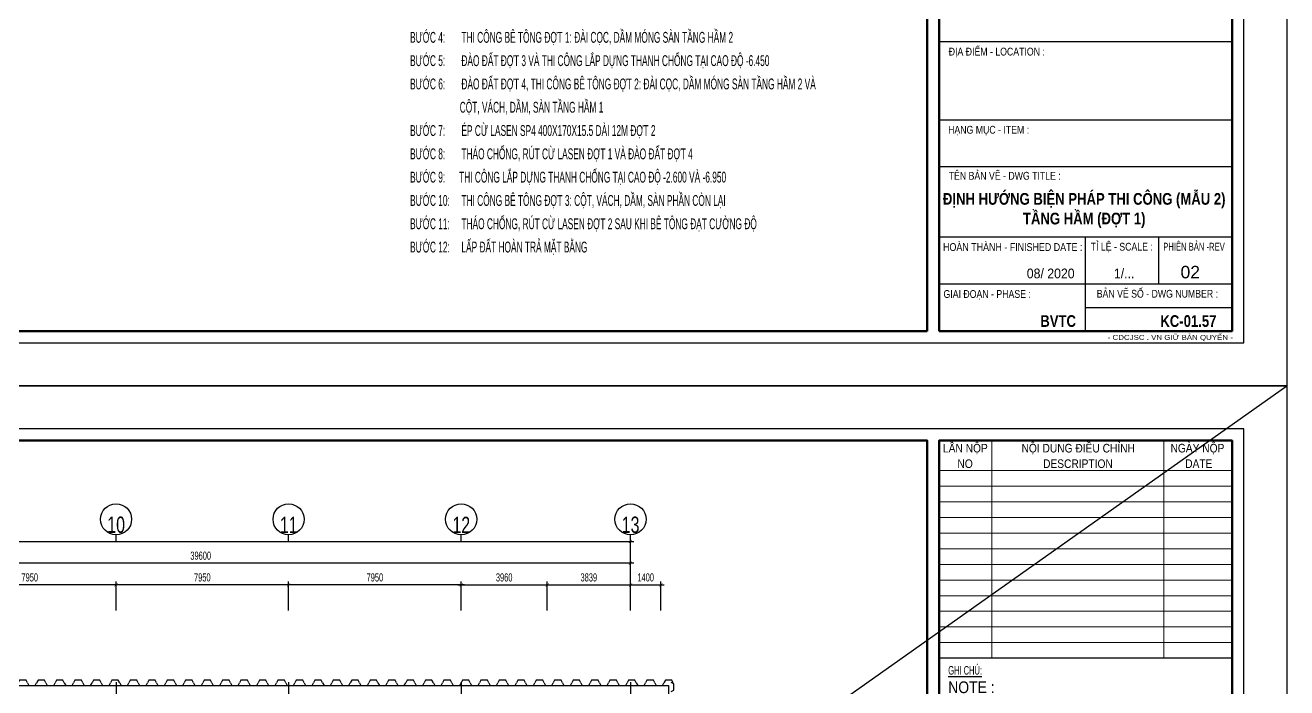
# Model space of a CAD drawing. Extents: x 71 to 3057337, y -14 to 345257.
# Drawn here: x 2999221 to 3057337, y 224436 to 254940 of the extents above; entities that cross this region are included whole.
import ezdxf
from ezdxf.enums import TextEntityAlignment as Align

# ---------------------------------------------------------------- set-up
doc = ezdxf.new("R2010")
doc.units = 0
doc.header["$LTSCALE"] = 1000
doc.header["$MEASUREMENT"] = 0
doc.header["$PDMODE"] = 3
doc.linetypes.add('CENTER2', pattern=[1.125, 0.75, -0.125, 0.125, -0.125])
doc.layers.get('0').update_dxf_attribs({"linetype": 'CONTINUOUS'})
doc.layers.get('Defpoints').update_dxf_attribs({"linetype": 'CONTINUOUS'})
for name, color, linetype in [('03BORDER', 3, 'CONTINUOUS'), ('12CHI', 1, 'CONTINUOUS'), ('CDC -TEXT KHUNG', 7, 'CONTINUOUS'), ('CDC-KHUNGTEN', 7, 'CONTINUOUS'), ('CDC.01.AXIS', 160, 'CENTER2'), ('CDC.02.DIM', 1, 'CONTINUOUS'), ('CDC.05.STEEL', 4, 'CONTINUOUS'), ('CDC.06.TEXT', 2, 'CONTINUOUS'), ('CDC.16.BIGTEXT', 6, 'CONTINUOUS')]:
    doc.layers.add(name, color=color, linetype=linetype)
doc.layers.add('KCS_Plotter', color=11, linetype='CONTINUOUS', plot=False)
doc.styles.add('ARIAL', font='arial.ttf', dxfattribs={"width": 0.6})
doc.styles.add('Arial_4', font='arial.ttf', dxfattribs={"width": 0.75, "height": 3})
doc.styles.add('Arial_B_3', font='arialbd.ttf', dxfattribs={"width": 0.75, "height": 3})
doc.styles.add('KT CDC', font='arial.ttf', dxfattribs={"width": 0.85, "height": 200})
doc.dimstyles.new('D150', dxfattribs={"dimscale": 150, "dimtxt": 2.5, "dimasz": 1, "dimexe": 1, "dimexo": 0, "dimgap": 1, "dimtad": 1, "dimdec": 0, "dimdsep": 46, "dimtxsty": 'ARIAL', "dimblk": 'ARCHTICK', "dimcen": 1, "dimdle": 1, "dimclrd": 1, "dimclre": 1, "dimclrt": 2, "dimadec": 0, "dimazin": 0, "dimtfac": 0.00072, "dimtdec": 0, "dimtix": 1, "dimtmove": 2, "dimatfit": 3, "dimldrblk": 'ARCHTICK', "dimfxl": 1, "dimtolj": 1, "dimlwd": -1, "dimlwe": -1, "dimarcsym": 0})

# ---------------------------------------------------------------- blocks, each defined once
blk = doc.blocks.new('_ARCHTICK')
at = {"color": 0, "linetype": 'ByBlock', "const_width": 0.15}
blk.add_lwpolyline([(-0.5, -0.5), (0.5, 0.5)], dxfattribs=at)
blk = doc.blocks.new('*D73')
at = {"layer": 'CDC.02.DIM', "color": 1, "transparency": 16777216}
for p, q in [((3019454, 229173), (3011204, 229173)), ((3011354, 228000), (3011354, 229323)), ((3019304, 228000), (3019304, 229323))]:
    blk.add_line(p, q, dxfattribs=at)
at = {"layer": 'Defpoints', "color": 0, "transparency": 16777216}
for p in [(3011354, 229173), (3011354, 228000), (3019304, 228000)]:
    blk.add_point(p, dxfattribs=at)
at = {"layer": 'CDC.02.DIM', "color": 1, "transparency": 16777216, "xscale": 150, "yscale": 150, "zscale": 150, "rotation": 180}
blk.add_blockref('_ARCHTICK', (3011354, 229173), dxfattribs=at)
at = {"layer": 'CDC.02.DIM', "color": 1, "transparency": 16777216, "xscale": 150, "yscale": 150, "zscale": 150}
blk.add_blockref('_ARCHTICK', (3019304, 229173), dxfattribs=at)
at = {"layer": 'CDC.02.DIM', "color": 2, "transparency": 16777216, "insert": (3015329, 229515), "char_height": 375, "attachment_point": 5, "style": 'ARIAL'}
blk.add_mtext('\\A1;7950', dxfattribs=at)
blk = doc.blocks.new('*D74')
at = {"layer": 'CDC.02.DIM', "color": 1, "transparency": 16777216}
for p, q in [((3011504, 229173), (3003254, 229173)), ((3003404, 228000), (3003404, 229323)), ((3011354, 228000), (3011354, 229323))]:
    blk.add_line(p, q, dxfattribs=at)
at = {"layer": 'Defpoints', "color": 0, "transparency": 16777216}
for p in [(3003404, 229173), (3003404, 228000), (3011354, 228000)]:
    blk.add_point(p, dxfattribs=at)
at = {"layer": 'CDC.02.DIM', "color": 1, "transparency": 16777216, "xscale": 150, "yscale": 150, "zscale": 150, "rotation": 180}
blk.add_blockref('_ARCHTICK', (3003404, 229173), dxfattribs=at)
at = {"layer": 'CDC.02.DIM', "color": 1, "transparency": 16777216, "xscale": 150, "yscale": 150, "zscale": 150}
blk.add_blockref('_ARCHTICK', (3011354, 229173), dxfattribs=at)
at = {"layer": 'CDC.02.DIM', "color": 2, "transparency": 16777216, "insert": (3007379, 229515), "char_height": 375, "attachment_point": 5, "style": 'ARIAL'}
blk.add_mtext('\\A1;7950', dxfattribs=at)
blk = doc.blocks.new('*D75')
at = {"layer": 'CDC.02.DIM', "color": 1, "transparency": 16777216}
for p, q in [((3003554, 229173), (2995304, 229173)), ((2995454, 228000), (2995454, 229323)), ((3003404, 228000), (3003404, 229323))]:
    blk.add_line(p, q, dxfattribs=at)
at = {"layer": 'Defpoints', "color": 0, "transparency": 16777216}
for p in [(2995454, 229173), (2995454, 228000), (3003404, 228000)]:
    blk.add_point(p, dxfattribs=at)
at = {"layer": 'CDC.02.DIM', "color": 1, "transparency": 16777216, "xscale": 150, "yscale": 150, "zscale": 150, "rotation": 180}
blk.add_blockref('_ARCHTICK', (2995454, 229173), dxfattribs=at)
at = {"layer": 'CDC.02.DIM', "color": 1, "transparency": 16777216, "xscale": 150, "yscale": 150, "zscale": 150}
blk.add_blockref('_ARCHTICK', (3003404, 229173), dxfattribs=at)
at = {"layer": 'CDC.02.DIM', "color": 2, "transparency": 16777216, "insert": (2999429, 229515), "char_height": 375, "attachment_point": 5, "style": 'ARIAL'}
blk.add_mtext('\\A1;7950', dxfattribs=at)
blk = doc.blocks.new('*D77')
at = {"layer": 'CDC.02.DIM', "color": 1, "transparency": 16777216}
for p, q in [((3027254, 230173), (2987354, 230173)), ((2987504, 228000), (2987504, 230323)), ((3027104, 228000), (3027104, 230323))]:
    blk.add_line(p, q, dxfattribs=at)
at = {"layer": 'Defpoints', "color": 0, "transparency": 16777216}
for p in [(2987504, 230173), (2987504, 228000), (3027104, 228000)]:
    blk.add_point(p, dxfattribs=at)
at = {"layer": 'CDC.02.DIM', "color": 1, "transparency": 16777216, "xscale": 150, "yscale": 150, "zscale": 150, "rotation": 180}
blk.add_blockref('_ARCHTICK', (2987504, 230173), dxfattribs=at)
at = {"layer": 'CDC.02.DIM', "color": 1, "transparency": 16777216, "xscale": 150, "yscale": 150, "zscale": 150}
blk.add_blockref('_ARCHTICK', (3027104, 230173), dxfattribs=at)
at = {"layer": 'CDC.02.DIM', "color": 2, "transparency": 16777216, "insert": (3007304, 230515), "char_height": 375, "attachment_point": 5, "style": 'ARIAL'}
blk.add_mtext('\\A1;39600', dxfattribs=at)
blk = doc.blocks.new('*D79')
at = {"layer": 'CDC.02.DIM', "color": 1, "transparency": 16777216}
for p, q in [((2923174, 228000), (2923174, 231323)), ((3027104, 228000), (3027104, 231323)), ((2923024, 231173), (3027254, 231173))]:
    blk.add_line(p, q, dxfattribs=at)
at = {"layer": 'Defpoints', "color": 0, "transparency": 16777216}
for p in [(3027104, 231173), (2923174, 228000), (3027104, 228000)]:
    blk.add_point(p, dxfattribs=at)
at = {"layer": 'CDC.02.DIM', "color": 1, "transparency": 16777216, "xscale": 150, "yscale": 150, "zscale": 150, "rotation": 180}
blk.add_blockref('_ARCHTICK', (2923174, 231173), dxfattribs=at)
at = {"layer": 'CDC.02.DIM', "color": 1, "transparency": 16777216, "xscale": 150, "yscale": 150, "zscale": 150}
blk.add_blockref('_ARCHTICK', (3027104, 231173), dxfattribs=at)
at = {"layer": 'CDC.02.DIM', "color": 2, "transparency": 16777216, "insert": (2975139, 231515), "char_height": 375, "attachment_point": 5, "style": 'ARIAL'}
blk.add_mtext('\\A1;103930', dxfattribs=at)
blk = doc.blocks.new('*D88')
at = {"layer": 'CDC.02.DIM', "color": 1, "transparency": 16777216}
for p, q in [((3019154, 229173), (3023415, 229173)), ((3019304, 228000), (3019304, 229323)), ((3023265, 228000), (3023265, 229323))]:
    blk.add_line(p, q, dxfattribs=at)
at = {"layer": 'Defpoints', "color": 0, "transparency": 16777216}
for p in [(3023265, 229173), (3019304, 228000), (3023265, 228000)]:
    blk.add_point(p, dxfattribs=at)
at = {"layer": 'CDC.02.DIM', "color": 1, "transparency": 16777216, "xscale": 150, "yscale": 150, "zscale": 150, "rotation": 180}
blk.add_blockref('_ARCHTICK', (3019304, 229173), dxfattribs=at)
at = {"layer": 'CDC.02.DIM', "color": 1, "transparency": 16777216, "xscale": 150, "yscale": 150, "zscale": 150}
blk.add_blockref('_ARCHTICK', (3023265, 229173), dxfattribs=at)
at = {"layer": 'CDC.02.DIM', "color": 2, "transparency": 16777216, "insert": (3021285, 229515), "char_height": 375, "attachment_point": 5, "style": 'ARIAL'}
blk.add_mtext('\\A1;3960', dxfattribs=at)
blk = doc.blocks.new('*D89')
at = {"layer": 'CDC.02.DIM', "color": 1, "transparency": 16777216}
for p, q in [((3023115, 229173), (3027254, 229173)), ((3023265, 228000), (3023265, 229323)), ((3027104, 228000), (3027104, 229323))]:
    blk.add_line(p, q, dxfattribs=at)
at = {"layer": 'Defpoints', "color": 0, "transparency": 16777216}
for p in [(3027104, 229173), (3023265, 228000), (3027104, 228000)]:
    blk.add_point(p, dxfattribs=at)
at = {"layer": 'CDC.02.DIM', "color": 1, "transparency": 16777216, "xscale": 150, "yscale": 150, "zscale": 150, "rotation": 180}
blk.add_blockref('_ARCHTICK', (3023265, 229173), dxfattribs=at)
at = {"layer": 'CDC.02.DIM', "color": 1, "transparency": 16777216, "xscale": 150, "yscale": 150, "zscale": 150}
blk.add_blockref('_ARCHTICK', (3027104, 229173), dxfattribs=at)
at = {"layer": 'CDC.02.DIM', "color": 2, "transparency": 16777216, "insert": (3025184, 229515), "char_height": 375, "attachment_point": 5, "style": 'ARIAL'}
blk.add_mtext('\\A1;3839', dxfattribs=at)
blk = doc.blocks.new('*D228')
at = {"layer": 'CDC.02.DIM', "color": 1, "transparency": 16777216}
for p, q in [((3026954, 229173), (3028654, 229173)), ((3027104, 228000), (3027104, 229323)), ((3028504, 228000), (3028504, 229323))]:
    blk.add_line(p, q, dxfattribs=at)
at = {"layer": 'Defpoints', "color": 0, "transparency": 16777216}
for p in [(3028504, 229173), (3027104, 228000), (3028504, 228000)]:
    blk.add_point(p, dxfattribs=at)
at = {"layer": 'CDC.02.DIM', "color": 1, "transparency": 16777216, "xscale": 150, "yscale": 150, "zscale": 150, "rotation": 180}
blk.add_blockref('_ARCHTICK', (3027104, 229173), dxfattribs=at)
at = {"layer": 'CDC.02.DIM', "color": 1, "transparency": 16777216, "xscale": 150, "yscale": 150, "zscale": 150}
blk.add_blockref('_ARCHTICK', (3028504, 229173), dxfattribs=at)
at = {"layer": 'CDC.02.DIM', "color": 2, "transparency": 16777216, "insert": (3027804, 229515), "char_height": 375, "attachment_point": 5, "style": 'ARIAL'}
blk.add_mtext('\\A1;1400', dxfattribs=at)
blk = doc.blocks.new('7.95M')
at = {"layer": 'CDC.01.AXIS', "ltscale": 2}
for p, q in [((1492592, -61938), (1492592, -120474)), ((1500542, -61938), (1500542, -120474)), ((1508492, -61938), (1508492, -120474)), ((1516292, -61938), (1516292, -120474))]:
    blk.add_line(p, q, dxfattribs=at)
blk = doc.blocks.new('KHUNG TEN')
at = {"layer": 'CDC-KHUNGTEN', "color": 8, "lineweight": 9}
for p, q in [((76550, 58000), (76550, 52433)), ((80950, 58000), (80950, 52433)), ((82700, 57233), (75200, 57233)), ((82700, 56833), (75200, 56833)), ((82700, 56433), (75200, 56433)), ((82700, 56033), (75200, 56033)), ((82700, 55633), (75200, 55633)), ((82700, 55233), (75200, 55233)), ((82700, 54833), (75200, 54833)), ((82700, 54433), (75200, 54433)), ((82700, 54033), (75200, 54033)), ((82700, 53633), (75200, 53633)), ((82700, 53233), (75200, 53233)), ((82700, 52833), (75200, 52833))]:
    blk.add_line(p, q, dxfattribs=at)
at = {"layer": 'CDC-KHUNGTEN', "color": 6, "lineweight": 25}
for p, q in [((82700, 52433), (75200, 52433)), ((82700, 8800), (75200, 8800)), ((82700, 6800), (75200, 6800)), ((82700, 5600), (75200, 5600)), ((82700, 3800), (75200, 3800)), ((78950, 1400), (78950, 3800)), ((80825, 2600), (80825, 3800)), ((82700, 2600), (75200, 2600)), ((78950, 2000), (82700, 2000))]:
    blk.add_line(p, q, dxfattribs=at)
at = {"layer": 'CDC-KHUNGTEN', "color": 8}
blk.add_lwpolyline([(75096, 1100), (83000, 1100), (83000, 58300), (3000, 58300), (3000, 1100), (75096, 1100)], dxfattribs=at)
at = {"layer": 'CDC-KHUNGTEN', "color": 255, "lineweight": 60}
blk.add_lwpolyline([(74900, 1400), (74900, 58000), (3300, 58000), (3300, 1400), (74900, 1400)], close=True, dxfattribs=at)
blk.add_lwpolyline([(75200, 1400), (82700, 1400), (82700, 58000), (75200, 58000), (75200, 1400)], dxfattribs=at)
at = {"layer": 'Defpoints', "color": 1, "ltscale": 0.2}
blk.add_lwpolyline([(0, 0), (0, 59400), (84100, 59400), (84100, 0), (0, 0)], close=True, dxfattribs=at)
at = {"layer": 'CDC -TEXT KHUNG', "color": 7, "style": 'KT CDC', "width": 0.85}
for s, p in [('NO', (75672, 57299)), ('DESCRIPTION', (77863, 57299)), ('DATE', (81501, 57299))]:
    blk.add_text(s, height=220, dxfattribs=at).set_placement(p)
at = {"layer": 'CDC -TEXT KHUNG', "color": 7, "style": 'Arial_B_3', "width": 0.8}
blk.add_text('BVTC', height=300, dxfattribs=at).set_placement((78705, 1508), align=Align.RIGHT)
at = {"layer": 'CDC -TEXT KHUNG', "color": 6, "style": 'KT CDC', "width": 1.15}
blk.add_text('- CDCJSC . VN GIỮ BẢN QUYỂN -', height=125.69, dxfattribs=at).set_placement((79519, 1177))
at = {"layer": 'CDC -TEXT KHUNG', "char_height": 220, "attachment_point": 2, "line_spacing_factor": 0.941778, "style": 'KT CDC'}
for s, insert, width in [('LẦN NỘP', (75875, 57916), 1464.22), ('NỘI DUNG ĐIỀU CHỈNH', (78763, 57916), 3699.71), ('NGÀY NỘP', (81814, 57916), 1755.59)]:
    blk.add_mtext(s, dxfattribs=dict(at, insert=insert, width=width))
at = {"layer": 'CDC-KHUNGTEN', "color": 7, "style": 'Arial_4', "width": 0.85}
blk.add_text('NOTE :', height=300, dxfattribs=at).set_placement((75436, 51540))
at = {"layer": 'CDC-KHUNGTEN', "color": 6, "style": 'ARIAL'}
for s, width, p in [('ĐỊA ĐIỂM - LOCATION :', 0.8, (75449, 8450)), ('HẠNG MỤC - ITEM : ', 0.8, (75433, 6450)), ('TÊN BẢN VẼ - DWG TITLE :', 0.8, (75448, 5273)), ('TỈ LỆ - SCALE :', 0.8, (79082, 3459)), ('PHIÊN BẢN -REV', 0.7, (80938, 3459)), ('GIAI ĐOẠN - PHASE :', 0.8, (75315, 2250)), ('BẢN VẼ SỐ - DWG NUMBER :', 0.8, (79236, 2256))]:
    blk.add_text(s, height=200, dxfattribs=dict(at, width=width)).set_placement(p)
at = {"layer": 'CDC-KHUNGTEN', "color": 6, "style": 'ARIAL', "width": 0.814645}
blk.add_text('HOÀN THÀNH - FINISHED DATE :', height=200, dxfattribs=at).set_placement((75304, 3450), (78870, 3450), align=Align.FIT)
at = {"layer": 'CDC-KHUNGTEN', "color": 7, "style": 'ARIAL', "width": 0.9}
for s, p in [('08/ 2020', (78670, 2750)), ('1/...', (80200, 2750))]:
    blk.add_text(s, height=250, dxfattribs=at).set_placement(p, align=Align.RIGHT)
at = {"layer": 'CDC-KHUNGTEN', "color": 7, "style": 'KT CDC'}
blk.add_text('02', height=320, dxfattribs=at).set_placement((81879, 2750), align=Align.RIGHT)
at = {"layer": 'CDC-KHUNGTEN', "color": 6, "insert": (75436, 52233), "char_height": 220, "width": 1881.96, "attachment_point": 1, "style": 'ARIAL'}
blk.add_mtext('{\\LGHI CHÚ:}', dxfattribs=at)

msp = doc.modelspace()

# ---------------------------------------------------------------- linework, layer by layer
at = {"layer": '12CHI'}
for p, q in [((3003404.4, 231173.3), (3003404.4, 231475.2)), ((3011354.4, 231173.3), (3011354.4, 231475.2)), ((3019304.4, 231173.3), (3019304.4, 231475.2)), ((3027104.2, 231173.3), (3027104.2, 231475.2))]:
    msp.add_line(p, q, dxfattribs=at)
for centre in [(3003404.4, 232191.1), (3011354.4, 232191.1), (3019304.4, 232191.1), (3027104.2, 232191.1)]:
    msp.add_circle(centre, 715.9, dxfattribs=at)
at = {"layer": 'CDC.05.STEEL', "linetype": 'Continuous'}
for p, q in [((2921422.5, 224535.6), (3028854.3, 224535.6)), ((3028854.3, 224535.6), (3028854.3, 165746.3))]:
    msp.add_line(p, q, dxfattribs=at)
at = {"layer": 'CDC.05.STEEL', "color": 4, "ltscale": 1000}
for points in [[(2999322.2, 224660.6), (2999259.7, 224785.6), (2999259.7, 224785.6), (2998959.7, 224785.6), (2998959.7, 224785.6), (2998897.2, 224660.6)], [(2999322.2, 224660.6), (2999384.7, 224535.6), (2999384.7, 224535.6), (2999684.7, 224535.6), (2999684.7, 224535.6), (2999747.2, 224660.6)], [(3000172.2, 224660.6), (3000109.7, 224785.6), (3000109.7, 224785.6), (2999809.7, 224785.6), (2999809.7, 224785.6), (2999747.2, 224660.6)], [(3000172.2, 224660.6), (3000234.7, 224535.6), (3000234.7, 224535.6), (3000534.7, 224535.6), (3000534.7, 224535.6), (3000597.2, 224660.6)], [(3001022.2, 224660.6), (3000959.7, 224785.6), (3000959.7, 224785.6), (3000659.7, 224785.6), (3000659.7, 224785.6), (3000597.2, 224660.6)], [(3001022.2, 224660.6), (3001084.7, 224535.6), (3001084.7, 224535.6), (3001384.7, 224535.6), (3001384.7, 224535.6), (3001447.2, 224660.6)], [(3001022.2, 224660.6), (3001084.7, 224535.6), (3001084.7, 224535.6), (3001384.7, 224535.6), (3001384.7, 224535.6), (3001447.2, 224660.6)], [(3001203.6, 224535.6), (3001384.7, 224535.6), (3001384.7, 224535.6), (3001447.2, 224660.6)], [(3001203.6, 224535.6), (3001384.7, 224535.6), (3001384.7, 224535.6), (3001447.2, 224660.6)], [(3001872.2, 224660.6), (3001809.7, 224785.6), (3001809.7, 224785.6), (3001509.7, 224785.6), (3001509.7, 224785.6), (3001447.2, 224660.6)], [(3001872.2, 224660.6), (3001809.7, 224785.6), (3001809.7, 224785.6), (3001509.7, 224785.6), (3001509.7, 224785.6), (3001447.2, 224660.6)], [(3001872.2, 224660.6), (3001809.7, 224785.6), (3001809.7, 224785.6), (3001509.7, 224785.6), (3001509.7, 224785.6), (3001447.2, 224660.6)], [(3001872.2, 224660.6), (3001809.7, 224785.6), (3001809.7, 224785.6), (3001509.7, 224785.6), (3001509.7, 224785.6), (3001447.2, 224660.6)], [(3001872.2, 224660.6), (3001934.7, 224535.6), (3001934.7, 224535.6), (3002234.7, 224535.6), (3002234.7, 224535.6), (3002297.2, 224660.6)], [(3002722.2, 224660.6), (3002659.7, 224785.6), (3002659.7, 224785.6), (3002359.7, 224785.6), (3002359.7, 224785.6), (3002297.2, 224660.6)], [(3002722.2, 224660.6), (3002784.7, 224535.6), (3002784.7, 224535.6), (3003084.7, 224535.6), (3003084.7, 224535.6), (3003147.2, 224660.6)], [(3003572.2, 224660.6), (3003509.7, 224785.6), (3003509.7, 224785.6), (3003209.7, 224785.6), (3003209.7, 224785.6), (3003147.2, 224660.6)], [(3003572.2, 224660.6), (3003634.7, 224535.6), (3003634.7, 224535.6), (3003934.7, 224535.6), (3003934.7, 224535.6), (3003997.2, 224660.6)], [(3004422.2, 224660.6), (3004359.7, 224785.6), (3004359.7, 224785.6), (3004059.7, 224785.6), (3004059.7, 224785.6), (3003997.2, 224660.6)], [(3004422.2, 224660.6), (3004484.7, 224535.6), (3004484.7, 224535.6), (3004784.7, 224535.6), (3004784.7, 224535.6), (3004847.2, 224660.6)], [(3005272.2, 224660.6), (3005209.7, 224785.6), (3005209.7, 224785.6), (3004909.7, 224785.6), (3004909.7, 224785.6), (3004847.2, 224660.6)], [(3005272.2, 224660.6), (3005334.7, 224535.6), (3005334.7, 224535.6), (3005634.7, 224535.6), (3005634.7, 224535.6), (3005697.2, 224660.6)], [(3006122.2, 224660.6), (3006059.7, 224785.6), (3006059.7, 224785.6), (3005759.7, 224785.6), (3005759.7, 224785.6), (3005697.2, 224660.6)], [(3006122.2, 224660.6), (3006059.7, 224785.6), (3006059.7, 224785.6), (3005759.7, 224785.6), (3005759.7, 224785.6), (3005697.2, 224660.6)], [(3006122.2, 224660.6), (3006184.7, 224535.6), (3006184.7, 224535.6), (3006484.7, 224535.6), (3006484.7, 224535.6), (3006547.2, 224660.6)], [(3006972.2, 224660.6), (3006909.7, 224785.6), (3006909.7, 224785.6), (3006609.7, 224785.6), (3006609.7, 224785.6), (3006547.2, 224660.6)], [(3006972.2, 224660.6), (3007034.7, 224535.6), (3007034.7, 224535.6), (3007334.7, 224535.6), (3007334.7, 224535.6), (3007397.2, 224660.6)], [(3007822.2, 224660.6), (3007759.7, 224785.6), (3007759.7, 224785.6), (3007459.7, 224785.6), (3007459.7, 224785.6), (3007397.2, 224660.6)], [(3007822.2, 224660.6), (3007884.7, 224535.6), (3007884.7, 224535.6), (3008184.7, 224535.6), (3008184.7, 224535.6), (3008247.2, 224660.6)], [(3008672.2, 224660.6), (3008609.7, 224785.6), (3008609.7, 224785.6), (3008309.7, 224785.6), (3008309.7, 224785.6), (3008247.2, 224660.6)], [(3008672.2, 224660.6), (3008734.7, 224535.6), (3008734.7, 224535.6), (3009034.7, 224535.6), (3009034.7, 224535.6), (3009097.2, 224660.6)], [(3009522.2, 224660.6), (3009459.7, 224785.6), (3009459.7, 224785.6), (3009159.7, 224785.6), (3009159.7, 224785.6), (3009097.2, 224660.6)], [(3009522.2, 224660.6), (3009584.7, 224535.6), (3009584.7, 224535.6), (3009884.7, 224535.6), (3009884.7, 224535.6), (3009947.2, 224660.6)], [(3009522.2, 224660.6), (3009584.7, 224535.6), (3009584.7, 224535.6), (3009884.7, 224535.6), (3009884.7, 224535.6), (3009947.2, 224660.6)], [(3009703.6, 224535.6), (3009884.7, 224535.6), (3009884.7, 224535.6), (3009947.2, 224660.6)], [(3010372.2, 224660.6), (3010309.7, 224785.6), (3010309.7, 224785.6), (3010009.7, 224785.6), (3010009.7, 224785.6), (3009947.2, 224660.6)], [(3010372.2, 224660.6), (3010309.7, 224785.6), (3010309.7, 224785.6), (3010009.7, 224785.6), (3010009.7, 224785.6), (3009947.2, 224660.6)], [(3010372.2, 224660.6), (3010434.7, 224535.6), (3010434.7, 224535.6), (3010734.7, 224535.6), (3010734.7, 224535.6), (3010797.2, 224660.6)], [(3011222.2, 224660.6), (3011159.7, 224785.6), (3011159.7, 224785.6), (3010859.7, 224785.6), (3010859.7, 224785.6), (3010797.2, 224660.6)], [(3011222.2, 224660.6), (3011284.7, 224535.6), (3011284.7, 224535.6), (3011584.7, 224535.6), (3011584.7, 224535.6), (3011647.2, 224660.6)], [(3012072.2, 224660.6), (3012009.7, 224785.6), (3012009.7, 224785.6), (3011709.7, 224785.6), (3011709.7, 224785.6), (3011647.2, 224660.6)], [(3012072.2, 224660.6), (3012134.7, 224535.6), (3012134.7, 224535.6), (3012434.7, 224535.6), (3012434.7, 224535.6), (3012497.2, 224660.6)], [(3012922.2, 224660.6), (3012859.7, 224785.6), (3012859.7, 224785.6), (3012559.7, 224785.6), (3012559.7, 224785.6), (3012497.2, 224660.6)], [(3012922.2, 224660.6), (3012984.7, 224535.6), (3012984.7, 224535.6), (3013284.7, 224535.6), (3013284.7, 224535.6), (3013347.2, 224660.6)], [(3013772.2, 224660.6), (3013709.7, 224785.6), (3013709.7, 224785.6), (3013409.7, 224785.6), (3013409.7, 224785.6), (3013347.2, 224660.6)], [(3013772.2, 224660.6), (3013834.7, 224535.6), (3013834.7, 224535.6), (3014134.7, 224535.6), (3014134.7, 224535.6), (3014197.2, 224660.6)], [(3014622.2, 224660.6), (3014559.7, 224785.6), (3014559.7, 224785.6), (3014259.7, 224785.6), (3014259.7, 224785.6), (3014197.2, 224660.6)], [(3014622.2, 224660.6), (3014559.7, 224785.6), (3014559.7, 224785.6), (3014259.7, 224785.6), (3014259.7, 224785.6), (3014197.2, 224660.6)], [(3014622.2, 224660.6), (3014684.7, 224535.6), (3014684.7, 224535.6), (3014984.7, 224535.6), (3014984.7, 224535.6), (3015047.2, 224660.6)], [(3015472.2, 224660.6), (3015409.7, 224785.6), (3015409.7, 224785.6), (3015109.7, 224785.6), (3015109.7, 224785.6), (3015047.2, 224660.6)], [(3015472.2, 224660.6), (3015534.7, 224535.6), (3015534.7, 224535.6), (3015834.7, 224535.6), (3015834.7, 224535.6), (3015897.2, 224660.6)], [(3016322.2, 224660.6), (3016259.7, 224785.6), (3016259.7, 224785.6), (3015959.7, 224785.6), (3015959.7, 224785.6), (3015897.2, 224660.6)], [(3016322.2, 224660.6), (3016384.7, 224535.6), (3016384.7, 224535.6), (3016684.7, 224535.6), (3016684.7, 224535.6), (3016747.2, 224660.6)], [(3017172.2, 224660.6), (3017109.7, 224785.6), (3017109.7, 224785.6), (3016809.7, 224785.6), (3016809.7, 224785.6), (3016747.2, 224660.6)], [(3017172.2, 224660.6), (3017234.7, 224535.6), (3017234.7, 224535.6), (3017534.7, 224535.6), (3017534.7, 224535.6), (3017597.2, 224660.6)], [(3018022.2, 224660.6), (3017959.7, 224785.6), (3017959.7, 224785.6), (3017659.7, 224785.6), (3017659.7, 224785.6), (3017597.2, 224660.6)], [(3018022.2, 224660.6), (3018084.7, 224535.6), (3018084.7, 224535.6), (3018384.7, 224535.6), (3018384.7, 224535.6), (3018447.2, 224660.6)], [(3018022.2, 224660.6), (3018084.7, 224535.6), (3018084.7, 224535.6), (3018384.7, 224535.6), (3018384.7, 224535.6), (3018447.2, 224660.6)], [(3018203.6, 224535.6), (3018384.7, 224535.6), (3018384.7, 224535.6), (3018447.2, 224660.6)], [(3018872.2, 224660.6), (3018809.7, 224785.6), (3018809.7, 224785.6), (3018509.7, 224785.6), (3018509.7, 224785.6), (3018447.2, 224660.6)], [(3018872.2, 224660.6), (3018809.7, 224785.6), (3018809.7, 224785.6), (3018509.7, 224785.6), (3018509.7, 224785.6), (3018447.2, 224660.6)], [(3018872.2, 224660.6), (3018809.7, 224785.6), (3018809.7, 224785.6), (3018509.7, 224785.6), (3018509.7, 224785.6), (3018447.2, 224660.6)], [(3018872.2, 224660.6), (3018934.7, 224535.6), (3018934.7, 224535.6), (3019234.7, 224535.6), (3019234.7, 224535.6), (3019297.2, 224660.6)], [(3018872.2, 224660.6), (3018934.7, 224535.6), (3018934.7, 224535.6), (3019234.7, 224535.6), (3019234.7, 224535.6), (3019297.2, 224660.6)], [(3019722.2, 224660.6), (3019659.7, 224785.6), (3019659.7, 224785.6), (3019359.7, 224785.6), (3019359.7, 224785.6), (3019297.2, 224660.6)], [(3019722.2, 224660.6), (3019784.7, 224535.6), (3019784.7, 224535.6), (3020084.7, 224535.6), (3020084.7, 224535.6), (3020147.2, 224660.6)], [(3020572.2, 224660.6), (3020509.7, 224785.6), (3020509.7, 224785.6), (3020209.7, 224785.6), (3020209.7, 224785.6), (3020147.2, 224660.6)], [(3020572.2, 224660.6), (3020509.7, 224785.6), (3020509.7, 224785.6), (3020209.7, 224785.6), (3020209.7, 224785.6), (3020147.2, 224660.6)], [(3020572.2, 224660.6), (3020634.7, 224535.6), (3020634.7, 224535.6), (3020934.7, 224535.6), (3020934.7, 224535.6), (3020997.2, 224660.6)], [(3021422.2, 224660.6), (3021359.7, 224785.6), (3021359.7, 224785.6), (3021059.7, 224785.6), (3021059.7, 224785.6), (3020997.2, 224660.6)], [(3021422.2, 224660.6), (3021484.7, 224535.6), (3021484.7, 224535.6), (3021784.7, 224535.6), (3021784.7, 224535.6), (3021847.2, 224660.6)], [(3022272.2, 224660.6), (3022209.7, 224785.6), (3022209.7, 224785.6), (3021909.7, 224785.6), (3021909.7, 224785.6), (3021847.2, 224660.6)], [(3022272.2, 224660.6), (3022209.7, 224785.6), (3022209.7, 224785.6), (3021909.7, 224785.6), (3021909.7, 224785.6), (3021847.2, 224660.6)], [(3022272.2, 224660.6), (3022334.7, 224535.6), (3022334.7, 224535.6), (3022634.7, 224535.6), (3022634.7, 224535.6), (3022697.2, 224660.6)], [(3023122.2, 224660.6), (3023059.7, 224785.6), (3023059.7, 224785.6), (3022759.7, 224785.6), (3022759.7, 224785.6), (3022697.2, 224660.6)], [(3023122.2, 224660.6), (3023184.7, 224535.6), (3023184.7, 224535.6), (3023484.7, 224535.6), (3023484.7, 224535.6), (3023547.2, 224660.6)], [(3023122.2, 224660.6), (3023184.7, 224535.6), (3023184.7, 224535.6), (3023484.7, 224535.6), (3023484.7, 224535.6), (3023547.2, 224660.6)], [(3023303.6, 224535.6), (3023484.7, 224535.6), (3023484.7, 224535.6), (3023547.2, 224660.6)], [(3023972.2, 224660.6), (3023909.7, 224785.6), (3023909.7, 224785.6), (3023609.7, 224785.6), (3023609.7, 224785.6), (3023547.2, 224660.6)], [(3023972.2, 224660.6), (3023909.7, 224785.6), (3023909.7, 224785.6), (3023609.7, 224785.6), (3023609.7, 224785.6), (3023547.2, 224660.6)], [(3023972.2, 224660.6), (3023909.7, 224785.6), (3023909.7, 224785.6), (3023609.7, 224785.6), (3023609.7, 224785.6), (3023547.2, 224660.6)], [(3023972.2, 224660.6), (3024034.7, 224535.6), (3024034.7, 224535.6), (3024334.7, 224535.6), (3024334.7, 224535.6), (3024397.2, 224660.6)], [(3023972.2, 224660.6), (3024034.7, 224535.6), (3024034.7, 224535.6), (3024334.7, 224535.6), (3024334.7, 224535.6), (3024397.2, 224660.6)], [(3024822.2, 224660.6), (3024759.7, 224785.6), (3024759.7, 224785.6), (3024459.7, 224785.6), (3024459.7, 224785.6), (3024397.2, 224660.6)], [(3024822.2, 224660.6), (3024884.7, 224535.6), (3024884.7, 224535.6), (3025184.7, 224535.6), (3025184.7, 224535.6), (3025247.2, 224660.6)], [(3025672.2, 224660.6), (3025609.7, 224785.6), (3025609.7, 224785.6), (3025309.7, 224785.6), (3025309.7, 224785.6), (3025247.2, 224660.6)], [(3025672.2, 224660.6), (3025609.7, 224785.6), (3025609.7, 224785.6), (3025309.7, 224785.6), (3025309.7, 224785.6), (3025247.2, 224660.6)], [(3025672.2, 224660.6), (3025734.7, 224535.6), (3025734.7, 224535.6), (3026034.7, 224535.6), (3026034.7, 224535.6), (3026097.2, 224660.6)], [(3026522.2, 224660.6), (3026459.7, 224785.6), (3026459.7, 224785.6), (3026159.7, 224785.6), (3026159.7, 224785.6), (3026097.2, 224660.6)], [(3026522.2, 224660.6), (3026584.7, 224535.6), (3026584.7, 224535.6), (3026884.7, 224535.6), (3026884.7, 224535.6), (3026947.2, 224660.6)], [(3027372.2, 224660.6), (3027309.7, 224785.6), (3027309.7, 224785.6), (3027009.7, 224785.6), (3027009.7, 224785.6), (3026947.2, 224660.6)], [(3027372.2, 224660.6), (3027309.7, 224785.6), (3027309.7, 224785.6), (3027009.7, 224785.6), (3027009.7, 224785.6), (3026947.2, 224660.6)], [(3027372.2, 224660.6), (3027434.7, 224535.6), (3027434.7, 224535.6), (3027734.7, 224535.6), (3027734.7, 224535.6), (3027797.2, 224660.6)], [(3028222.2, 224660.6), (3028159.7, 224785.6), (3028159.7, 224785.6), (3027859.7, 224785.6), (3027859.7, 224785.6), (3027797.2, 224660.6)], [(3028222.2, 224660.6), (3028284.7, 224535.6), (3028284.7, 224535.6), (3028584.7, 224535.6), (3028584.7, 224535.6), (3028647.2, 224660.6)], [(3029072.2, 224660.6), (3029009.7, 224785.6), (3029009.7, 224785.6), (3028709.7, 224785.6), (3028709.7, 224785.6), (3028647.2, 224660.6)], [(3028979.3, 224260.6), (3029104.3, 224323.1), (3029104.3, 224323.1), (3029104.3, 224623.1), (3029104.3, 224623.1), (3028979.3, 224685.6)]]:
    msp.add_lwpolyline(points, dxfattribs=at)
at = {"layer": 'KCS_Plotter'}
msp.add_line((2905956.6, 131416.7), (3057336.6, 238336.7), dxfattribs=at)

# ---------------------------------------------------------------- block references
at = {"layer": '03BORDER'}
msp.add_blockref('7.95M', (1510811.7, 286633.9), dxfattribs=at)
at = {"layer": 'CDC.06.TEXT', "xscale": 1.799999996948813, "yscale": 1.799999996948813, "zscale": 1.799999996948813}
for p in [(2905956.6, 238336.7), (2905956.6, 131416.7)]:
    msp.add_blockref('KHUNG TEN', p, dxfattribs=at)

# ---------------------------------------------------------------- texts
at = {"layer": 'CDC -TEXT KHUNG', "color": 7, "style": 'Arial_B_3', "width": 0.8}
for s, p in [('ĐỊNH HƯỚNG BIỆN PHÁP THI CÔNG (MẪU 2)', (3048005.6, 246676)), ('TẦNG HẦM (ĐỢT 1)', (3048005.6, 245770.5))]:
    msp.add_text(s, height=540, dxfattribs=at).set_placement(p, align=Align.CENTER)
msp.add_text('KC-01.57', height=540, dxfattribs=at).set_placement((3054096.6, 241050.8), align=Align.RIGHT)
at = {"layer": 'CDC.06.TEXT', "color": 2, "style": 'ARIAL', "width": 0.55}
for s, p in [('BƯỚC 4:       THI CÔNG BÊ TÔNG ĐỢT 1: ĐÀI CỌC, DẦM MÓNG SÀN TẦNG HẦM 2', (3016950.4, 254383.4)), ('BƯỚC 5:       ĐÀO ĐẤT ĐỢT 3 VÀ THI CÔNG LẮP DỰNG THANH CHỐNG TẠI CAO ĐỘ -6.450', (3016950.4, 253310.5)), ('BƯỚC 6:       ĐÀO ĐẤT ĐỢT 4, THI CÔNG BÊ TÔNG ĐỢT 2: ĐÀI CỌC, DẦM MÓNG SÀN TẦNG HẦM 2 VÀ ', (3016950.4, 252237.6)), ('CỘT, VÁCH, DẦM, SÀN TẦNG HẦM 1', (3019237.6, 251164.8)), ('BƯỚC 7:       ÉP CỪ LASEN SP4 400X170X15.5 DÀI 12M ĐỢT 2', (3016950.4, 250091.9)), ('BƯỚC 8:       THÁO CHỐNG, RÚT CỪ LASEN ĐỢT 1 VÀ ĐÀO ĐẤT ĐỢT 4', (3016950.4, 249019)), ('BƯỚC 9:      THI CÔNG LẮP DỰNG THANH CHỐNG TẠI CAO ĐỘ -2.600 VÀ -6.950', (3016950.4, 247946.2)), ('BƯỚC 10:     THI CÔNG BÊ TÔNG ĐỢT 3: CỘT, VÁCH, DẦM, SÀN PHẦN CÒN LẠI', (3016950.4, 246873.3)), ('BƯỚC 11:     THÁO CHỐNG, RÚT CỪ LASEN ĐỢT 2 SAU KHI BÊ TÔNG ĐẠT CƯỜNG ĐỘ', (3016950.4, 245800.4)), ('BƯỚC 12:     LẤP ĐẤT HOÀN TRẢ MẶT BẰNG', (3016950.4, 244727.6))]:
    msp.add_text(s, height=500, dxfattribs=at).set_placement(p, align=Align.MIDDLE_LEFT)
at = {"layer": 'CDC.16.BIGTEXT', "char_height": 750, "width": 696.96, "attachment_point": 8, "line_spacing_factor": 0.938532}
for s, insert in [('{\\fArial|b0|i0|c0|p34;\\W0.7;10}', (3003409.1, 231557.8)), ('{\\fArial|b0|i0|c0|p34;\\W0.7;11}', (3011359.1, 231557.8)), ('{\\fArial|b0|i0|c0|p34;\\W0.7;12}', (3019309.1, 231557.8)), ('{\\fArial|b0|i0|c0|p34;\\W0.7;13}', (3027108.8, 231557.8))]:
    msp.add_mtext(s, dxfattribs=dict(at, insert=insert))

# ---------------------------------------------------------------- dimensions: what is measured, and where the dimension line sits
at = {"layer": 'CDC.02.DIM'}
for base, p1, p2, picture, middle in [((3027104.2, 231173.3), (2923174.2, 228000.4), (3027104.2, 228000.4), '*D79', (2975139.2, 231514.9)), ((3023264.7, 229173.3), (3019304.4, 228000.4), (3023264.7, 228000.4), '*D88', (3021284.6, 229514.9)), ((3027104.1626, 229173.2907), (3023264.6873, 228000.3577), (3027104.1626, 228000.3577), '*D89', (3025184.425, 229514.8834)), ((3028504.3, 229173.3), (3027104.2, 228000.4), (3028504.3, 228000.4), '*D228', (3027804.2, 229514.8))]:
    dim = msp.add_linear_dim(base=base, p1=p1, p2=p2, dimstyle='D150', dxfattribs=at)
    dim.commit()
    dim.dimension.update_dxf_attribs({"geometry": picture, "text_midpoint": middle})
for base, p1, p2, picture, middle in [((2987504.5, 230173.3), (3027104.2, 228000.4), (2987504.5, 228000.4), '*D77', (3007304.3, 230514.9)), ((2995454.4, 229173.3), (3003404.4, 228000.4), (2995454.4, 228000.4), '*D75', (2999429.4, 229514.8)), ((3003404.4, 229173.3), (3011354.4, 228000.4), (3003404.4, 228000.4), '*D74', (3007379.4, 229514.8)), ((3011354.4, 229173.3), (3019304.4, 228000.4), (3011354.4, 228000.4), '*D73', (3015329.4, 229514.8))]:
    dim = msp.add_linear_dim(base=base, p1=p1, p2=p2, angle=180, dimstyle='D150', dxfattribs=at)
    dim.commit()
    dim.dimension.update_dxf_attribs({"geometry": picture, "text_midpoint": middle})

doc.saveas('drawing.dxf')
